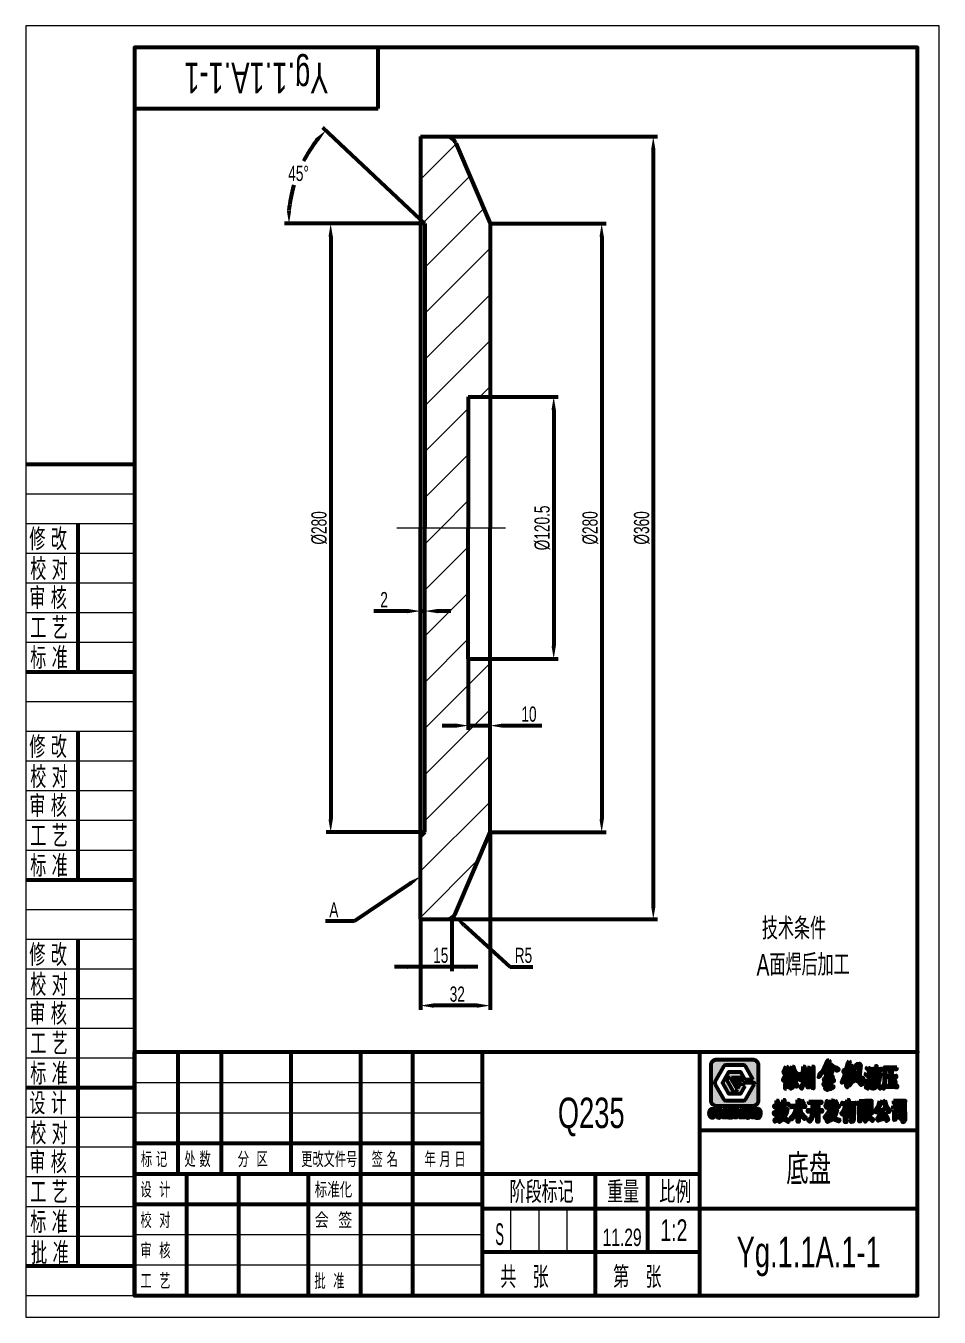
# Model space of a CAD drawing. Extents: x -50 to 160, y -10 to 287.
import ezdxf
from ezdxf.enums import TextEntityAlignment as Align

# ---------------------------------------------------------------- set-up
doc = ezdxf.new("R2010")
doc.units = 0
doc.header["$LTSCALE"] = 20
doc.header["$MEASUREMENT"] = 0
doc.linetypes.add('G', pattern=[2, 1.25, -0.25, 0.25, -0.25])
doc.layers.get('0').update_dxf_attribs({"linetype": 'CONTINUOUS', "lineweight": 53})
for name, color, linetype, lineweight in [('01', 7, 'CONTINUOUS', 53), ('02', 1, 'CONTINUOUS', 20), ('05', 4, 'G', 20), ('11', 3, 'CONTINUOUS', 20), ('13', 3, 'CONTINUOUS', 20), ('6', 6, 'CONTINUOUS', 20)]:
    doc.layers.add(name, color=color, linetype=linetype, lineweight=lineweight)
doc.styles.add('INTECAD', font='GBTXT', dxfattribs={"width": 0.67, "bigfont": 'INTECAD'})
doc.styles.get("Standard").update_dxf_attribs({"font": 'GBTXT', "width": 0.67, "bigfont": 'INTECAD'})

# ---------------------------------------------------------------- blocks, each defined once
blk = doc.blocks.new('D_H_D_H')
at = {"layer": '01'}
for p, q in [((56, -14), (56, 0)), ((0, -14), (56, -14))]:
    blk.add_line(p, q, dxfattribs=at)
blk = doc.blocks.new('*U1')
at = {"layer": '01'}
blk.add_lwpolyline([(0, 0), (180, 0), (180, 287), (0, 287)], close=True, dxfattribs=at)
at = {"layer": '02'}
blk.add_lwpolyline([(-25, -5), (185, -5), (185, 292), (-25, 292)], close=True, dxfattribs=at)
blk = doc.blocks.new('Z_Z_Z')
at = {"layer": '01'}
for p, q in [((-25, 191.22), (0, 191.22)), ((-13, 143.41), (-13, 177.56)), ((-25, 143.41), (0, 143.41)), ((-13, 95.61), (-13, 129.76)), ((-25, 95.61), (0, 95.61)), ((-13, 47.8), (-13, 81.95)), ((-25, 47.8), (0, 47.8)), ((-13, 6.83), (-13, 47.8)), ((-25, 6.83), (0, 6.83))]:
    blk.add_line(p, q, dxfattribs=at)
at = {"layer": '02'}
for p, q in [((-25, 184.39), (0, 184.39)), ((-25, 177.56), (0, 177.56)), ((-25, 170.73), (0, 170.73)), ((-25, 163.9), (0, 163.9)), ((-25, 157.07), (0, 157.07)), ((-25, 150.24), (0, 150.24)), ((-25, 136.59), (0, 136.59)), ((-25, 129.76), (0, 129.76)), ((-25, 122.93), (0, 122.93)), ((-25, 116.1), (0, 116.1)), ((-25, 109.27), (0, 109.27)), ((-25, 102.44), (0, 102.44)), ((-25, 88.78), (0, 88.78)), ((-25, 81.95), (0, 81.95)), ((-25, 75.12), (0, 75.12)), ((-25, 68.29), (0, 68.29)), ((-25, 61.46), (0, 61.46)), ((-25, 54.63), (0, 54.63)), ((-25, 40.98), (0, 40.98)), ((-25, 34.15), (0, 34.15)), ((-25, 27.32), (0, 27.32)), ((-25, 20.49), (0, 20.49)), ((-25, 13.66), (0, 13.66)), ((-25, 0), (0, 0))]:
    blk.add_line(p, q, dxfattribs=at)
at = {"layer": '11', "style": 'INTECAD', "width": 0.67}
for s, p in [('修 改', (-24.19, 171.4)), ('校 对', (-23.98, 164.52)), ('审 核', (-24.19, 157.84)), ('工 艺', (-23.98, 150.96)), ('标 准', (-23.98, 144.08)), ('修 改', (-24.19, 123.6)), ('校 对', (-23.98, 116.72)), ('审 核', (-24.19, 110.04)), ('工 艺', (-23.98, 103.16)), ('标 准', (-23.98, 96.27)), ('修 改', (-24.19, 75.79)), ('校 对', (-23.98, 68.91)), ('审 核', (-24.19, 62.23)), ('工 艺', (-23.98, 55.35)), ('标 准', (-23.98, 48.47)), ('设 计', (-24.19, 41.65)), ('校 对', (-23.98, 34.76)), ('审 核', (-24.19, 28.09)), ('工 艺', (-23.98, 21.21)), ('标 准', (-23.98, 14.32)), ('批 准', (-23.78, 7.23))]:
    blk.add_text(s, height=5, dxfattribs=at).set_placement(p)
blk = doc.blocks.new('bz')
h = blk.add_hatch(color=7)
h.paths.add_polyline_path([(13.38, 14.95, 0.414214), (12.03, 16.3), (3.93, 16.3, 0.414214), (2.58, 14.95), (2.58, 6.85, 0.414214), (3.93, 5.5), (12.03, 5.5, 0.414214), (13.38, 6.85)])
h.paths.add_polyline_path([(12.27, 11.57), (10.4, 11.57), (10.08, 12.11), (9.54, 11.17), (7.82, 11.17), (7.28, 12.11), (10.08, 12.11), (9.38, 13.33), (6.58, 13.33), (5.88, 12.11), (6.97, 12.11), (8.53, 9.41), (7.98, 8.47), (9.38, 8.47), (10.4, 10.22), (9.87, 10.22), (9.87, 10.9), (10.79, 10.9), (12.42, 10.9, -0.57735), (12.54, 10.7), (10.44, 7.05, -0.267949), (10.08, 6.85), (5.88, 6.85, -0.267949), (5.52, 7.05), (3.42, 10.7, -0.267949), (3.42, 11.1), (5.52, 14.75, -0.267949), (5.88, 14.95), (10.08, 14.95, -0.267949), (10.44, 14.75)], flags=16)
h.paths.add_polyline_path([(9.38, 10.9), (8.68, 9.68), (7.98, 10.9)], flags=16)
h.paths.add_polyline_path([(5.88, 12.11), (5.17, 10.9), (6.58, 8.47), (7.98, 8.47)], flags=0)
h.paths.add_polyline_path([(1.9, 1.85), (14.05, 1.85), (14.05, 5.9), (1.9, 5.9)], flags=9)
blk.add_hatch(color=256).paths.add_polyline_path([(40.86, 12.34), (40.58, 12.26), (40.63, 11.59), (40.92, 11.66)])
at = {"linetype": 'Continuous'}
h = blk.add_hatch(color=7, dxfattribs=at)
h.paths.add_polyline_path([(2.9, 3.3), (2.8, 3.32), (2.69, 3.4), (2.62, 3.49), (2.59, 3.69), (2.57, 3.93), (2.58, 4.13), (2.67, 4.4), (2.85, 4.49), (3.01, 4.43), (3.09, 4.24), (3.51, 4.36), (3.37, 4.72), (3.21, 4.86), (3.06, 4.92), (2.86, 4.93), (2.62, 4.89), (2.48, 4.83), (2.33, 4.64), (2.23, 4.44), (2.17, 4.2), (2.14, 3.9), (2.18, 3.53), (2.23, 3.33), (2.34, 3.13), (2.46, 2.98), (2.69, 2.88), (2.88, 2.86), (3.06, 2.88), (3.25, 2.97), (3.41, 3.09), (3.52, 3.19), (3.52, 4.05), (2.87, 4.05), (2.87, 3.62), (3.15, 3.62), (3.15, 3.43), (3.03, 3.35)])
h.paths.add_polyline_path([(3.88, 3.15), (3.99, 3.01), (4.15, 2.91), (4.36, 2.86), (4.5, 2.86), (4.62, 2.9), (4.79, 2.99), (4.94, 3.15), (5.04, 3.4), (5.09, 3.77), (5.09, 4.05), (5.06, 4.3), (4.98, 4.56), (4.92, 4.66), (4.82, 4.77), (4.75, 4.84), (4.62, 4.9), (4.47, 4.93), (4.39, 4.93), (4.24, 4.91), (4.07, 4.84), (3.92, 4.72), (3.83, 4.55), (3.74, 4.32), (3.71, 4.1), (3.71, 4), (3.71, 3.7), (3.75, 3.47), (3.79, 3.33)])
h.paths.add_polyline_path([(4.17, 3.53), (4.12, 3.78), (4.14, 4.09), (4.22, 4.36), (4.43, 4.47), (4.61, 4.33), (4.66, 4.12), (4.67, 3.79), (4.63, 3.51), (4.59, 3.4), (4.41, 3.32), (4.27, 3.4)], flags=16)
h.paths.add_polyline_path([(6.3, 2.9), (6.3, 3.39), (5.7, 3.39), (5.7, 4.89), (5.32, 4.89), (5.32, 2.9)])
h.paths.add_polyline_path([(7.2, 2.9), (7.41, 2.95), (7.57, 3.14), (7.66, 3.38), (7.71, 3.68), (7.72, 4), (7.71, 4.24), (7.61, 4.59), (7.47, 4.78), (7.35, 4.87), (7.16, 4.89), (6.57, 4.89), (6.57, 2.9)])
h.paths.add_polyline_path([(6.96, 3.36), (6.96, 4.44), (7.09, 4.44), (7.27, 4.32), (7.31, 4.05), (7.32, 3.81), (7.3, 3.56), (7.21, 3.4), (7.06, 3.36)], flags=16)
h.paths.add_polyline_path([(8.38, 3.72), (8.88, 3.72), (8.88, 4.12), (8.38, 4.12), (8.38, 4.47), (8.96, 4.47), (8.96, 4.9), (7.96, 4.89), (7.96, 2.91), (8.38, 2.91)])
h.paths.add_polyline_path([(10.26, 2.9), (10.26, 3.4), (9.59, 3.4), (9.59, 4.9), (9.17, 4.9), (9.18, 2.9)])
h.paths.add_polyline_path([(11.54, 3.14), (11.66, 3.42), (11.66, 3.7), (11.66, 4.89), (11.24, 4.89), (11.24, 3.66), (11.19, 3.42), (11.05, 3.34), (10.87, 3.44), (10.82, 3.67), (10.82, 4.9), (10.42, 4.9), (10.42, 3.7), (10.47, 3.37), (10.52, 3.19), (10.66, 2.98), (10.87, 2.87), (11.03, 2.86), (11.35, 2.92)])
h.paths.add_polyline_path([(12.45, 4.9), (12.04, 4.9), (12.04, 2.9), (12.45, 2.9)])
h.paths.add_polyline_path([(13.46, 2.88), (13.67, 2.93), (13.83, 3.12), (13.92, 3.36), (13.97, 3.66), (13.99, 3.98), (13.97, 4.22), (13.87, 4.58), (13.73, 4.76), (13.61, 4.85), (13.43, 4.88), (12.83, 4.88), (12.83, 2.88)])
h.paths.add_polyline_path([(13.22, 3.35), (13.22, 4.43), (13.36, 4.43), (13.53, 4.31), (13.57, 4.04), (13.58, 3.79), (13.56, 3.54), (13.48, 3.38), (13.32, 3.35)], flags=16)
at = {"layer": '6', "linetype": 'Continuous'}
h = blk.add_hatch(color=7, dxfattribs=at)
h.paths.add_polyline_path([(29.23, 15.98), (28.94, 15.26), (28.59, 14.45), (28.15, 13.56), (27.75, 13.03), (27.71, 13.17), (27.4, 12.84), (27.24, 12.21), (27.68, 12.53), (27.85, 12.84), (28.27, 13.35), (28.51, 13.7), (28.89, 14.45), (29.21, 15.09), (29.34, 15.39), (29.49, 15.52), (29.53, 15.45), (29.84, 15.9), (29.69, 16.09)])
h.paths.add_polyline_path([(30.52, 14.18), (30.75, 14.04), (31.46, 13.67), (31.75, 13.78), (31.84, 13.79), (31.95, 13.94), (31.93, 14.03), (31.32, 14.42), (30.63, 14.75), (29.89, 15.37), (29.54, 14.9), (29.64, 14.78), (29.77, 14.78)])
h.paths.add_polyline_path([(29.3, 13.4), (29.14, 13.24), (28.91, 12.96), (28.94, 12.77), (29.5, 12.77), (28.73, 12.01), (28.5, 11.54), (28.64, 11.25), (29.14, 11.36), (29.52, 11.52), (29.52, 10.98), (29.39, 10.85), (29.06, 10.79), (28.66, 10.87), (28.35, 10.57), (28.48, 10.28), (28.85, 10.3), (29.06, 10.65), (29.43, 10.31), (29.18, 10.14), (28.97, 10.1), (28.89, 9.99), (28.81, 9.47), (29.22, 9.24), (29.66, 9.35), (30.09, 9.44), (30.52, 9.66), (30.67, 10.1), (30.33, 10.24), (29.76, 10.15), (29.76, 10.22), (30.13, 10.81), (30.72, 11.23), (30.83, 11.42), (30.89, 11.42), (30.6, 11.76), (30.25, 11.31), (29.97, 10.93), (29.96, 11.34), (30, 11.65), (30.52, 12.09), (30.52, 12.3), (30.4, 12.48), (30.22, 12.49), (29.96, 12.43), (30.04, 12.88), (30.13, 12.88), (30.4, 13.48), (30.35, 13.51), (30.05, 13.58), (29.92, 13.62), (29.9, 14.07), (29.69, 14.41), (29.57, 14.32), (29.56, 13.54)])
h.paths.add_polyline_path([(29.52, 12.29), (29.52, 12.22), (29.39, 12.17)], flags=16)
h = blk.add_hatch(color=7, dxfattribs=at)
h.paths.add_polyline_path([(34.23, 13.79), (34.47, 13.99), (34.55, 14.39), (34.11, 14.53), (34.13, 14.93), (34.46, 15.72), (34.31, 15.98), (34.05, 15.66), (34, 15.53), (33.68, 14.27), (33.25, 13.96), (32.92, 13.47), (32.97, 13.35), (33.1, 13.27), (33.32, 13.32), (33.48, 13.33), (33.05, 12.16), (32.61, 10.95), (32.62, 10.87), (33.39, 11.96), (33.45, 11.96), (33.45, 11.49), (33.51, 10.97), (33.55, 10.51), (33.59, 10.34), (33.6, 10.11), (33.85, 9.84), (33.89, 10.12), (33.77, 10.58), (33.76, 10.73), (33.72, 11.13), (33.71, 11.54), (33.71, 11.94), (34.23, 12.29), (34.2, 12.52), (34.05, 12.8), (33.84, 12.83)])
h.paths.add_polyline_path([(35.65, 14.73), (35.13, 13.21), (34.99, 12.87), (35.02, 13.19), (35.02, 13.54), (35.19, 14.24), (35.3, 14.34), (35.38, 14.73), (35.14, 14.91), (35.07, 14.87), (34.82, 14.12), (34.83, 13.67), (34.79, 13.08), (34.76, 12.57), (34.71, 12.1), (34.34, 10.67), (34.44, 10.31), (34.6, 10.65), (34.78, 11.44), (34.95, 12.61), (35.21, 13.32), (35.43, 13.8), (35.66, 14.11), (35.92, 14.41), (36.16, 14.63), (36.5, 14.83), (36.57, 14.77), (36.61, 14.15), (36.56, 13.17), (36.5, 12.24), (36.54, 11.72), (36.68, 10.81), (37.05, 10.38), (37.08, 10.39), (37.36, 10.54), (37.67, 11.21), (37.72, 11.58), (37.48, 12.1), (36.97, 11.84), (37.44, 11.58), (37.4, 11.3), (36.99, 10.86), (36.79, 11.54), (36.77, 11.74), (36.75, 12.63), (36.83, 13.74), (37, 14.93), (36.68, 15.34), (36.18, 15.29)])
h.paths.add_polyline_path([(35.54, 11.82), (35.35, 11.44), (34.97, 11.05), (34.9, 10.95), (35.03, 10.95), (35.26, 11.13), (35.57, 11.34), (35.78, 11.62), (35.96, 11.46), (36.22, 11.17), (36.46, 11.25), (36.37, 11.37), (36.26, 11.72), (36.14, 11.96), (36.05, 12.2), (36.08, 12.4), (36.17, 12.6), (36.32, 13.16), (36.12, 13.63), (35.96, 13.08), (35.8, 12.39), (35.53, 12.57), (35.13, 12.37), (35.05, 12.24)], flags=17)
h = blk.add_hatch(color=7, dxfattribs=at)
h.paths.add_polyline_path([(19.22, 13.26), (19.44, 12.97), (20.13, 14.51), (19.81, 14.72)])
h.paths.add_polyline_path([(19.07, 11.62), (19.31, 11.25), (19.64, 11.96), (19.62, 9.55), (19.93, 9.55), (19.93, 12.55), (20.23, 13.19), (19.9, 13.37)])
h.paths.add_polyline_path([(20.74, 12.85), (20.73, 12.64), (21.2, 12.64), (21.17, 11.98), (20.27, 11.98), (20.26, 11.57), (21.17, 11.62), (21.18, 10.29), (21.11, 10.06), (20.79, 9.99), (20.91, 9.52), (21.38, 9.71), (21.47, 10.06), (21.46, 11.6), (22.42, 11.56), (22.45, 11.98), (21.46, 11.98), (21.47, 12.64), (21.9, 12.64), (21.93, 12.94), (21.93, 12.93), (22.35, 12.48), (22.54, 12.96), (22.25, 13.14), (21.96, 13.45), (21.75, 13.81), (21.53, 14.41), (21.59, 14.57), (21.17, 14.73), (20.97, 14.04), (20.73, 13.5), (20.46, 13.06), (20.19, 12.74), (20.46, 12.42)])
h.paths.add_polyline_path([(20.83, 13), (21.08, 13.49), (21.31, 14.11), (21.47, 13.75), (21.64, 13.35), (21.88, 13)], flags=16)
h.paths.add_polyline_path([(20.14, 10.14), (20.43, 9.86), (20.95, 11.01), (20.65, 11.24)])
h.paths.add_polyline_path([(22.18, 9.94), (22.48, 10.25), (21.98, 11.27), (21.75, 11.01)], flags=17)
h = blk.add_hatch(color=7, dxfattribs=at)
h.paths.add_polyline_path([(23.02, 11.5), (23.35, 11.43), (23.57, 13.33), (23.22, 13.36)])
h.paths.add_polyline_path([(23.73, 12.19), (23.71, 11.61), (23.62, 10.89), (23.44, 10.41), (23.13, 9.83), (23.45, 9.55), (23.72, 10.14), (23.89, 10.77), (23.98, 11.29), (24.03, 11.89), (24.04, 14.66), (23.71, 14.66)])
h.paths.add_polyline_path([(24.25, 12.44), (24.32, 11.65), (24.62, 11.75), (24.55, 12.36), (24.41, 13.31), (24.12, 13.2)])
h.paths.add_polyline_path([(25.05, 14.39), (24.7, 14.4), (24.72, 9.82), (25.03, 9.82)])
h.paths.add_polyline_path([(25.36, 11.59), (25.68, 11.7), (25.56, 12.47), (25.37, 13.31), (25.12, 13.2), (25.23, 12.48)])
h.paths.add_polyline_path([(26.11, 14.67), (25.76, 14.67), (25.78, 9.64), (26.09, 9.63)])
h = blk.add_hatch(color=7, dxfattribs=at)
h.paths.add_polyline_path([(38.57, 14.57), (38.32, 14.19), (38.93, 13.49), (39.15, 13.91)])
h.paths.add_polyline_path([(38.28, 13.2), (38.1, 12.83), (38.77, 12.27), (38.97, 12.67)])
h.paths.add_polyline_path([(38.42, 10.59), (38.16, 9.76), (38.59, 9.53), (38.7, 10.48), (38.92, 11.49), (38.64, 11.81)])
h.paths.add_polyline_path([(40.14, 13.4), (39.74, 13.58), (39.6, 13.01), (39.42, 12.55), (39.21, 12.15), (38.91, 11.76), (39.17, 11.39), (39.47, 11.93), (39.5, 10.3), (39.45, 9.57), (39.78, 9.55), (39.77, 10.07), (39.75, 12.47)])
h.paths.add_polyline_path([(40.33, 14.15), (39.66, 14.14), (39.28, 14.18), (39.28, 13.72), (39.73, 13.76), (41.22, 13.77), (41.6, 13.73), (41.62, 14.16), (41.25, 14.14), (40.68, 14.14), (40.58, 14.79), (40.23, 14.67)])
h.paths.add_polyline_path([(40.63, 11.59), (40.92, 11.66), (40.86, 12.34), (40.58, 12.26)], flags=0)
h.paths.add_polyline_path([(40.63, 12.96), (40.82, 13.46), (40.44, 13.59), (40.34, 13.11), (40.18, 12.48), (39.99, 11.96), (39.81, 11.61), (40.05, 11.28), (40.22, 11.65), (40.37, 11.08), (40.58, 10.57), (40.3, 10.22), (39.84, 9.95), (40.16, 9.57), (40.44, 9.86), (40.8, 10.25), (41.02, 9.94), (41.4, 9.55), (41.67, 9.96), (41.37, 10.13), (40.96, 10.54), (41.1, 10.95), (41.3, 11.64), (41.38, 12.25), (41.51, 12.97)])
h.paths.add_polyline_path([(41.15, 12.61), (41.07, 11.99), (40.92, 11.33), (40.77, 10.86), (40.35, 12.06), (40.53, 12.61)], flags=16)
h.paths.add_polyline_path([(40.86, 12.34), (40.92, 11.66), (40.63, 11.59), (40.58, 12.26)], flags=0)
h = blk.add_hatch(color=7, dxfattribs=at)
h.paths.add_polyline_path([(42.34, 14.42), (42.39, 13.24), (42.39, 11.72), (42.33, 11.12), (42.21, 10.54), (41.94, 9.85), (42.27, 9.55), (42.59, 10.63), (42.66, 11.38), (42.71, 12.13), (42.71, 14.06), (44.86, 14.05), (45.3, 14.03), (45.28, 14.45), (44.98, 14.43)])
h.paths.add_polyline_path([(44.1, 12.55), (44.11, 13.23), (44.14, 13.65), (43.76, 13.65), (43.78, 12.54), (43.35, 12.53), (43, 12.55), (42.99, 12.15), (43.77, 12.17), (43.77, 10.25), (43.07, 10.26), (42.71, 10.31), (42.68, 9.87), (42.98, 9.89), (44.96, 9.86), (45.33, 9.86), (45.32, 10.28), (45.04, 10.26), (44.1, 10.28), (44.1, 12.17), (44.8, 12.16), (45.12, 12.14), (45.12, 12.56), (44.83, 12.53)])
h.paths.add_polyline_path([(44.79, 10.69), (45.03, 10.96), (44.85, 11.45), (44.67, 11.8), (44.41, 11.52)], flags=17)
h = blk.add_hatch(color=7, dxfattribs=at)
h.paths.add_polyline_path([(17.58, 5.71), (17.08, 5.7), (17.06, 5.32), (17.59, 5.35), (17.59, 4.3), (16.99, 4.15), (17.05, 3.63), (17.57, 3.88), (17.58, 2.71), (17.51, 2.51), (17.17, 2.47), (17.24, 1.96), (17.75, 2.16), (17.87, 2.56), (17.87, 4.01), (18.27, 4.17), (18.26, 4.58), (17.87, 4.44), (17.86, 5.31), (18.21, 5.3), (18.21, 5.71), (17.87, 5.71), (17.85, 6.55), (17.9, 6.86), (17.59, 6.86)])
h.paths.add_polyline_path([(19.41, 4.91), (19.38, 5.8), (20.36, 5.74), (20.36, 6.18), (19.39, 6.17), (19.4, 6.97), (19.11, 6.98), (19.11, 6.16), (18.32, 6.19), (18.36, 5.77), (19.11, 5.8), (19.12, 4.96), (18.42, 5), (18.38, 4.55), (18.6, 4.57), (18.75, 3.73), (19.04, 2.97), (18.66, 2.61), (18.04, 2.31), (18.29, 1.88), (18.55, 2.03), (18.96, 2.32), (19.24, 2.65), (19.62, 2.27), (20.31, 1.85), (20.46, 2.39), (19.92, 2.58), (19.57, 2.77), (19.49, 2.93), (19.62, 3.14), (19.88, 3.78), (20.15, 4.94)])
h.paths.add_polyline_path([(19.75, 4.56), (19.61, 3.98), (19.46, 3.58), (19.27, 3.24), (19.07, 3.66), (18.96, 4.14), (18.91, 4.56)], flags=16)
h.paths.add_polyline_path([(22.75, 5.71), (22.74, 7.01), (22.42, 7.01), (22.42, 5.71), (21.35, 5.68), (21.01, 5.69), (20.99, 5.26), (21.15, 5.28), (22.16, 5.32), (21.92, 4.45), (21.44, 3.44), (20.85, 2.83), (21.16, 2.48), (21.87, 3.49), (22.22, 4.39), (22.42, 5.17), (22.41, 1.91), (22.76, 1.92), (22.75, 5.18), (23.07, 3.93), (23.31, 3.45), (23.58, 2.97), (24.06, 2.52), (24.31, 3.02), (23.96, 3.23), (23.5, 3.79), (23.21, 4.39), (22.98, 5.28), (23.82, 5.3), (24.2, 5.27), (24.21, 5.72), (23.94, 5.71)])
h.paths.add_polyline_path([(23.47, 6.97), (23.2, 6.69), (23.44, 6.26), (23.58, 5.95), (23.86, 6.28)], flags=17)
h.paths.add_polyline_path([(25.55, 6.61), (25.05, 6.64), (25.06, 6.2), (25.35, 6.21), (25.89, 6.23), (25.88, 4.67), (25.09, 4.65), (24.8, 4.69), (24.8, 4.23), (25.09, 4.26), (25.86, 4.27), (25.76, 3.54), (25.61, 3.11), (25.39, 2.79), (25.13, 2.47), (24.89, 2.27), (25.26, 1.91), (25.83, 2.72), (25.94, 3.01), (26.12, 3.74), (26.2, 4.25), (26.93, 4.26), (26.93, 1.93), (27.27, 1.92), (27.23, 4.26), (27.76, 4.26), (28.13, 4.22), (28.13, 4.68), (27.83, 4.65), (27.23, 4.64), (27.24, 6.23), (27.94, 6.2), (27.95, 6.63), (27.38, 6.6)])
h.paths.add_polyline_path([(26.2, 6.21), (26.92, 6.21), (26.92, 4.67), (26.21, 4.65)], flags=16)
h.paths.add_polyline_path([(29.25, 5.69), (29.43, 6.21), (29.59, 6.55), (29.21, 6.79), (29.09, 6.13), (28.82, 5.61), (29, 5.14), (29.33, 5.32), (29.91, 5.34), (29.66, 4.48), (29.43, 4), (29.11, 3.52), (28.67, 3.01), (28.96, 2.65), (29.36, 3.18), (29.65, 3.77), (29.95, 4.31), (30.08, 3.82), (30.26, 3.26), (30.39, 2.96), (30.2, 2.81), (29.77, 2.56), (29.13, 2.38), (29.34, 1.88), (29.74, 2.07), (30.28, 2.34), (30.65, 2.65), (30.97, 2.39), (31.44, 2.13), (31.92, 1.98), (32.07, 2.49), (31.5, 2.59), (31.23, 2.71), (30.89, 2.93), (31.13, 3.39), (31.33, 3.92), (31.51, 4.66), (30.07, 4.68), (30.26, 5.33), (31.61, 5.33), (31.9, 5.3), (31.94, 5.7), (31.56, 5.68), (30.31, 5.69), (30.43, 6.43), (30.54, 6.87), (30.15, 7), (30.1, 6.33), (30.01, 5.7)])
h.paths.add_polyline_path([(30.27, 4.32), (31.11, 4.32), (30.92, 3.69), (30.67, 3.22), (30.44, 3.67)], flags=16)
h.paths.add_polyline_path([(31.29, 5.92), (31.58, 6.22), (31.17, 6.89), (30.9, 6.59)], flags=17)
h.paths.add_polyline_path([(33.42, 5.34), (33.06, 4.61), (32.47, 3.91), (32.78, 3.51), (33.08, 3.93), (33.37, 4.39), (33.33, 1.86), (33.66, 1.87), (33.66, 3.06), (35.12, 3.06), (35.12, 2.58), (34.98, 2.38), (34.69, 2.39), (34.8, 1.84), (35.15, 1.94), (35.29, 2.05), (35.41, 2.54), (35.42, 4.58), (35.44, 5.34), (33.82, 5.35), (34.03, 5.94), (35.06, 5.94), (35.74, 5.9), (35.74, 6.35), (35.32, 6.32), (34.07, 6.31), (34.25, 6.99), (33.84, 7.08), (33.77, 6.33), (33.06, 6.32), (32.71, 6.37), (32.71, 5.92), (33.05, 5.94), (33.69, 5.94)])
h.paths.add_polyline_path([(33.66, 4.99), (35.12, 4.98), (35.09, 4.38), (33.65, 4.38)], flags=16)
h.paths.add_polyline_path([(33.66, 4), (35.09, 3.98), (35.11, 3.45), (33.65, 3.42)], flags=16)
h.paths.add_polyline_path([(37.32, 6.44), (37.02, 5.03), (37.28, 4.55), (37.38, 4.14), (37.32, 3.63), (36.98, 3.49), (37.13, 2.99), (37.43, 3.2), (37.54, 3.34), (37.68, 3.85), (37.68, 4.09), (37.54, 4.6), (37.31, 5.04), (37.7, 6.76), (36.6, 6.76), (36.58, 2.03), (36.89, 2.02), (36.89, 6.43)])
h.paths.add_polyline_path([(37.94, 6.77), (37.95, 2.74), (37.84, 2.37), (38.02, 1.92), (38.36, 2.35), (38.72, 2.61), (38.66, 3.07), (38.22, 2.65), (38.23, 4.63), (38.57, 4.63), (38.6, 4.23), (38.68, 3.69), (38.87, 3.16), (39.18, 2.53), (39.64, 2.06), (39.87, 2.49), (39.47, 2.79), (39.14, 3.25), (39.04, 3.48), (39.38, 3.79), (39.67, 4.02), (39.46, 4.43), (38.98, 3.78), (38.83, 4.32), (38.82, 4.61), (39.5, 4.61), (39.49, 6.76)])
h.paths.add_polyline_path([(39.19, 6.41), (39.2, 5.9), (38.22, 5.9), (38.24, 6.43)], flags=16)
h.paths.add_polyline_path([(39.2, 5.54), (39.21, 4.97), (38.24, 4.97), (38.24, 5.54)], flags=16)
h.paths.add_polyline_path([(40.23, 4.39), (40.55, 4.06), (40.85, 4.57), (41.28, 5.49), (41.73, 6.55), (41.35, 6.79), (41.02, 5.72), (40.7, 5.06)])
h.paths.add_polyline_path([(42.9, 5.75), (42.57, 6.85), (42.25, 6.68), (42.49, 5.71), (42.86, 4.84), (43.4, 4.16), (43.76, 4.57), (43.31, 5.04)])
h.paths.add_polyline_path([(41.05, 2.99), (40.73, 2.7), (40.94, 2.14), (41.34, 2.33), (42.75, 2.59), (42.92, 2.05), (43.25, 2.29), (42.93, 3.14), (42.64, 3.84), (42.36, 3.62), (42.65, 2.94), (41.28, 2.69), (42.16, 4.75), (41.78, 5.08), (41.53, 4.12)])
h.paths.add_polyline_path([(44.86, 6.73), (44.5, 6.75), (44.51, 6.31), (44.83, 6.33), (46.94, 6.33), (46.93, 2.74), (46.85, 2.42), (46.39, 2.37), (46.56, 1.83), (47.04, 2), (47.23, 2.39), (47.22, 6.14), (47.24, 6.72)])
h.paths.add_polyline_path([(46.25, 5.18), (46.59, 5.14), (46.58, 5.6), (46.21, 5.57), (44.67, 5.57), (44.33, 5.59), (44.34, 5.16), (44.66, 5.19)])
h.paths.add_polyline_path([(44.64, 2.34), (44.95, 2.35), (44.94, 2.94), (46.07, 2.95), (46.06, 2.65), (46.37, 2.65), (46.37, 4.58), (44.64, 4.58)], flags=17)
h.paths.add_polyline_path([(44.95, 4.18), (46.05, 4.19), (46.06, 3.34), (44.95, 3.34)], flags=16)
at = {"color": 7}
for p, q in [((10.08, 14.95), (5.88, 14.95)), ((5.52, 14.75), (3.42, 11.1)), ((7.98, 8.47), (5.88, 12.11)), ((5.88, 12.11), (6.97, 12.11)), ((6.97, 12.11), (8.53, 9.41)), ((7.28, 12.11), (10.08, 12.11)), ((7.82, 11.17), (7.28, 12.11)), ((10.08, 12.11), (9.54, 11.17)), ((12.27, 11.57), (10.44, 14.75)), ((3.42, 10.7), (5.52, 7.05)), ((9.54, 11.17), (7.82, 11.17)), ((7.98, 10.9), (8.68, 9.68)), ((9.38, 10.9), (7.98, 10.9)), ((8.53, 9.41), (7.98, 8.47)), ((8.68, 9.68), (9.38, 10.9)), ((10.79, 10.9), (9.87, 10.9)), ((9.87, 10.9), (9.87, 10.22)), ((10.4, 10.22), (9.87, 10.22)), ((12.27, 11.57), (10.4, 11.57)), ((10.44, 7.05), (12.54, 10.7)), ((12.42, 10.9), (10.79, 10.9)), ((5.88, 6.85), (10.08, 6.85))]:
    blk.add_line(p, q, dxfattribs=at)
blk.add_lwpolyline([(3.93, 16.3), (12.03, 16.3, -0.414214), (13.38, 14.95), (13.38, 6.85, -0.414214), (12.03, 5.5), (3.93, 5.5, -0.414214), (2.58, 6.85), (2.58, 14.95, -0.414214)], format="xyb", close=True, dxfattribs=at)
at = {"color": 7, "linetype": 'Continuous'}
for points in [[(29.69, 16.09), (29.23, 15.98), (28.94, 15.26), (28.59, 14.45), (28.15, 13.56), (27.75, 13.03), (27.75, 13.03), (27.71, 13.17), (27.4, 12.84), (27.24, 12.21), (27.68, 12.53), (27.85, 12.84), (28.27, 13.35), (28.51, 13.7), (28.89, 14.45), (29.21, 15.09), (29.34, 15.39), (29.49, 15.52), (29.53, 15.45), (29.84, 15.9), (29.69, 16.09)], [(29.89, 15.37), (29.54, 14.9), (29.64, 14.78), (29.77, 14.78), (30.52, 14.18), (30.75, 14.04), (31.46, 13.67), (31.75, 13.78), (31.84, 13.79), (31.95, 13.94), (31.93, 14.03), (31.32, 14.42), (30.63, 14.75), (29.89, 15.37)], [(34.31, 15.98), (34.46, 15.72), (34.13, 14.93), (34.11, 14.53), (34.55, 14.39), (34.47, 13.99), (34.23, 13.79), (33.84, 12.83), (34.05, 12.8), (34.2, 12.52), (34.23, 12.29), (33.71, 11.94), (33.71, 11.54), (33.72, 11.13), (33.76, 10.73), (33.77, 10.58), (33.89, 10.12), (33.85, 9.84), (33.6, 10.11), (33.59, 10.34), (33.55, 10.51), (33.51, 10.97), (33.45, 11.49), (33.45, 11.96), (33.39, 11.96), (32.62, 10.87), (32.61, 10.95), (33.05, 12.16), (33.48, 13.33), (33.32, 13.32), (33.1, 13.27), (32.97, 13.35), (32.92, 13.47), (33.25, 13.96), (33.68, 14.27), (34, 15.53), (34.05, 15.66), (34.31, 15.98)], [(35.14, 14.91), (35.38, 14.73), (35.3, 14.34), (35.19, 14.24), (35.02, 13.54), (35.02, 13.19), (34.99, 12.87), (35.13, 13.21), (35.65, 14.73), (36.18, 15.29), (36.68, 15.34), (37, 14.93), (36.83, 13.74), (36.75, 12.63), (36.77, 11.74), (36.79, 11.54), (36.99, 10.86), (37.4, 11.3), (37.44, 11.58), (36.97, 11.84), (37.48, 12.1), (37.72, 11.58), (37.67, 11.21), (37.36, 10.54), (37.08, 10.39), (37.05, 10.38), (36.68, 10.81), (36.54, 11.72), (36.5, 12.24), (36.56, 13.17), (36.61, 14.15), (36.57, 14.77), (36.5, 14.83), (36.16, 14.63), (35.92, 14.41), (35.66, 14.11), (35.43, 13.8), (35.21, 13.32), (34.95, 12.61), (34.78, 11.44), (34.6, 10.65), (34.44, 10.31), (34.34, 10.67), (34.71, 12.1), (34.76, 12.57), (34.79, 13.08), (34.83, 13.67), (34.82, 14.12), (35.07, 14.87), (35.14, 14.91)], [(19.64, 11.96), (19.31, 11.25), (19.07, 11.62), (19.9, 13.37)], [(19.81, 14.72), (20.13, 14.51), (19.44, 12.97), (19.22, 13.26), (19.81, 14.72)], [(19.93, 9.55), (19.62, 9.55), (19.64, 11.96)], [(19.9, 13.37), (20.23, 13.19), (19.93, 12.55)], [(19.93, 9.55), (19.93, 12.55)], [(20.78, 12.9), (20.46, 12.42), (20.19, 12.74), (20.46, 13.06), (20.73, 13.5), (20.97, 14.04), (21.17, 14.73)], [(21.93, 12.94), (21.9, 12.64), (21.47, 12.64), (21.46, 11.98), (22.45, 11.98), (22.42, 11.56), (21.46, 11.6), (21.47, 10.06), (21.38, 9.71), (20.91, 9.52), (20.79, 9.99), (21.11, 10.06), (21.18, 10.29), (21.17, 11.62), (20.26, 11.57), (20.27, 11.98), (21.17, 11.98), (21.2, 12.64), (20.73, 12.64), (20.74, 12.85)], [(21.88, 13), (21.64, 13.35), (21.47, 13.75), (21.31, 14.11), (21.08, 13.49), (20.83, 13)], [(20.83, 13), (21.88, 13)], [(21.17, 14.73), (21.59, 14.57), (21.53, 14.41), (21.75, 13.81), (21.96, 13.45), (22.25, 13.14), (22.54, 12.96), (22.35, 12.48), (21.93, 12.93), (21.93, 12.94)], [(23.22, 13.36), (23.57, 13.33), (23.35, 11.43), (23.02, 11.5), (23.22, 13.36)], [(23.71, 14.66), (24.04, 14.66), (24.03, 11.89), (23.98, 11.29), (23.89, 10.77), (23.72, 10.14), (23.45, 9.55), (23.13, 9.83), (23.44, 10.41), (23.62, 10.89), (23.71, 11.61), (23.73, 12.19), (23.71, 14.66)], [(24.12, 13.2), (24.41, 13.31), (24.55, 12.36), (24.62, 11.75), (24.32, 11.65), (24.25, 12.44), (24.12, 13.2)], [(24.7, 14.4), (25.05, 14.39), (25.03, 9.82), (24.72, 9.82), (24.7, 14.4)], [(25.12, 13.2), (25.37, 13.31), (25.56, 12.47), (25.68, 11.7), (25.36, 11.59), (25.23, 12.48), (25.12, 13.2)], [(25.76, 14.67), (26.11, 14.67), (26.09, 9.63), (25.78, 9.64), (25.76, 14.67)], [(29.69, 14.41), (29.9, 14.07), (29.92, 13.62), (30.05, 13.58), (30.35, 13.51), (30.4, 13.48), (30.13, 12.88), (30.04, 12.88), (29.96, 12.43), (30.22, 12.49), (30.4, 12.48), (30.52, 12.3), (30.52, 12.09), (30, 11.65), (29.96, 11.34), (29.97, 10.93), (30.25, 11.31), (30.6, 11.76), (30.89, 11.42), (30.83, 11.42), (30.72, 11.23), (30.13, 10.81), (29.76, 10.22), (29.76, 10.15), (30.33, 10.24), (30.67, 10.1), (30.52, 9.66), (30.09, 9.44), (29.66, 9.35), (29.22, 9.24), (28.81, 9.47), (28.89, 9.99), (28.97, 10.1), (29.18, 10.14), (29.43, 10.31), (29.06, 10.65), (28.85, 10.3), (28.48, 10.28), (28.35, 10.57), (28.66, 10.87), (29.06, 10.79), (29.39, 10.85), (29.52, 10.98), (29.52, 11.52), (29.14, 11.36), (28.64, 11.25), (28.5, 11.54), (28.73, 12.01), (29.5, 12.77), (28.94, 12.77), (28.91, 12.96), (29.14, 13.24), (29.3, 13.4), (29.56, 13.54), (29.57, 14.32), (29.69, 14.41)], [(29.52, 12.29), (29.52, 12.22), (29.39, 12.17), (29.52, 12.29)], [(36.12, 13.63), (36.32, 13.16), (36.17, 12.6), (36.08, 12.4), (36.05, 12.2), (36.14, 11.96), (36.26, 11.72), (36.37, 11.37), (36.46, 11.25), (36.22, 11.17), (35.96, 11.46), (35.78, 11.62), (35.57, 11.34), (35.26, 11.13), (35.03, 10.95), (34.9, 10.95), (34.97, 11.05), (35.35, 11.44), (35.54, 11.82), (35.05, 12.24), (35.13, 12.37), (35.53, 12.57), (35.8, 12.39), (35.96, 13.08), (36.12, 13.63)], [(38.28, 13.2), (38.97, 12.67), (38.77, 12.27), (38.1, 12.83), (38.28, 13.2)], [(38.57, 14.57), (39.15, 13.91), (38.93, 13.49), (38.32, 14.19), (38.57, 14.57)], [(39.74, 13.58), (40.14, 13.4), (39.75, 12.47), (39.77, 10.07), (39.78, 9.55), (39.45, 9.57), (39.5, 10.3), (39.47, 11.93), (39.17, 11.39), (38.91, 11.76), (39.21, 12.15), (39.42, 12.55), (39.6, 13.01), (39.74, 13.58)], [(40.23, 14.67), (40.58, 14.79), (40.68, 14.14), (41.25, 14.14), (41.62, 14.16), (41.6, 13.73), (41.22, 13.77), (39.73, 13.76), (39.28, 13.72), (39.28, 14.18), (39.66, 14.14), (40.33, 14.15), (40.23, 14.67)], [(40.44, 13.59), (40.82, 13.46), (40.63, 12.96), (41.51, 12.97), (41.38, 12.25), (41.3, 11.64), (41.1, 10.95), (40.96, 10.54), (41.37, 10.13), (41.67, 9.96), (41.4, 9.55), (41.02, 9.94), (40.8, 10.25), (40.44, 9.86), (40.16, 9.57), (39.84, 9.95), (40.3, 10.22), (40.58, 10.57), (40.37, 11.08), (40.22, 11.65), (40.05, 11.28), (39.81, 11.61), (39.99, 11.96), (40.18, 12.48), (40.34, 13.11), (40.44, 13.59)], [(40.53, 12.61), (41.15, 12.61), (41.07, 11.99), (40.92, 11.33), (40.77, 10.86), (40.35, 12.06), (40.53, 12.61)], [(40.58, 12.26), (40.86, 12.34), (40.92, 11.66), (40.63, 11.59), (40.58, 12.26)], [(45.28, 14.45), (44.98, 14.43), (42.34, 14.42), (42.39, 13.24), (42.39, 11.72), (42.33, 11.12), (42.21, 10.54), (41.94, 9.85), (42.27, 9.55), (42.59, 10.63), (42.66, 11.38), (42.71, 12.13), (42.71, 14.06), (44.86, 14.05), (45.3, 14.03), (45.28, 14.45)], [(43.76, 13.65), (44.14, 13.65), (44.11, 13.23), (44.1, 12.55), (44.83, 12.53), (45.12, 12.56), (45.12, 12.14), (44.8, 12.16), (44.1, 12.17), (44.1, 10.28), (45.04, 10.26), (45.32, 10.28), (45.33, 9.86), (44.96, 9.86), (42.98, 9.89), (42.68, 9.87), (42.71, 10.31), (43.07, 10.26), (43.77, 10.25), (43.77, 12.17), (42.99, 12.15), (43, 12.55), (43.35, 12.53), (43.78, 12.54), (43.76, 13.65)], [(20.65, 11.24), (20.95, 11.01), (20.43, 9.86), (20.14, 10.14), (20.65, 11.24)], [(21.98, 11.27), (21.75, 11.01), (22.18, 9.94), (22.48, 10.25), (21.98, 11.27)], [(38.64, 11.81), (38.92, 11.49), (38.7, 10.48), (38.59, 9.53), (38.16, 9.76), (38.42, 10.59), (38.64, 11.81)], [(44.67, 11.8), (44.41, 11.52), (44.79, 10.69), (45.03, 10.96), (44.85, 11.45), (44.67, 11.8)], [(17.59, 6.86), (17.9, 6.86), (17.85, 6.55), (17.87, 5.71), (18.21, 5.71), (18.21, 5.3), (17.86, 5.31), (17.87, 4.44), (18.26, 4.58), (18.27, 4.17), (17.87, 4.01), (17.87, 2.56), (17.75, 2.16), (17.24, 1.96), (17.17, 2.47), (17.51, 2.51), (17.58, 2.71), (17.57, 3.88), (17.05, 3.63), (16.99, 4.15), (17.59, 4.3), (17.59, 5.35), (17.06, 5.32), (17.08, 5.7), (17.58, 5.71), (17.59, 6.86)], [(19.11, 6.98), (19.4, 6.97), (19.39, 6.17), (20.36, 6.18), (20.36, 5.74), (19.38, 5.8), (19.41, 4.91), (20.15, 4.94), (19.88, 3.78), (19.62, 3.14), (19.49, 2.93), (19.57, 2.77), (19.92, 2.58), (20.46, 2.39), (20.31, 1.85), (19.62, 2.27), (19.24, 2.65), (18.96, 2.32), (18.55, 2.03), (18.29, 1.88), (18.04, 2.31), (18.66, 2.61), (19.04, 2.97), (18.75, 3.73), (18.6, 4.57), (18.38, 4.55), (18.42, 5), (19.12, 4.96), (19.11, 5.8), (18.36, 5.77), (18.32, 6.19), (19.11, 6.16), (19.11, 6.98)], [(22.42, 7.01), (22.74, 7.01), (22.75, 5.71), (23.94, 5.71), (24.21, 5.72), (24.2, 5.27), (23.82, 5.3), (22.98, 5.28), (23.21, 4.39), (23.5, 3.79), (23.96, 3.23), (24.31, 3.02), (24.06, 2.52), (23.58, 2.97), (23.31, 3.45), (23.07, 3.93), (22.75, 5.18), (22.76, 1.92), (22.41, 1.91), (22.42, 5.17), (22.22, 4.39), (21.87, 3.49), (21.16, 2.48), (20.85, 2.83), (21.44, 3.44), (21.92, 4.45), (22.16, 5.32), (21.15, 5.28), (20.99, 5.26), (21.01, 5.69), (21.35, 5.68), (22.42, 5.71), (22.42, 7.01)], [(23.47, 6.97), (23.2, 6.69), (23.44, 6.26), (23.58, 5.95), (23.86, 6.28), (23.47, 6.97)], [(25.05, 6.64), (25.55, 6.61), (27.38, 6.6), (27.95, 6.63), (27.94, 6.2), (27.24, 6.23), (27.23, 4.64), (27.83, 4.65), (28.13, 4.68), (28.13, 4.22), (27.76, 4.26), (27.23, 4.26), (27.27, 1.92), (26.93, 1.93), (26.93, 4.26), (26.2, 4.25), (26.12, 3.74), (25.94, 3.01), (25.83, 2.72), (25.26, 1.91), (24.89, 2.27), (25.13, 2.47), (25.39, 2.79), (25.61, 3.11), (25.76, 3.54), (25.86, 4.27), (25.09, 4.26), (24.8, 4.23), (24.8, 4.69), (25.09, 4.65), (25.88, 4.67), (25.89, 6.23), (25.35, 6.21), (25.06, 6.2), (25.05, 6.64)], [(26.2, 6.21), (26.21, 4.65), (26.92, 4.67), (26.92, 6.21), (26.2, 6.21)], [(30.15, 7), (30.54, 6.87), (30.43, 6.43), (30.31, 5.69), (31.56, 5.68), (31.94, 5.7), (31.9, 5.3), (31.61, 5.33), (30.26, 5.33), (30.07, 4.68), (31.51, 4.66), (31.33, 3.92), (31.13, 3.39), (30.89, 2.93), (31.23, 2.71), (31.5, 2.59), (32.07, 2.49), (31.92, 1.98), (31.44, 2.13), (30.97, 2.39), (30.65, 2.65), (30.28, 2.34), (29.74, 2.07), (29.34, 1.88), (29.13, 2.38), (29.77, 2.56), (30.2, 2.81), (30.39, 2.96), (30.26, 3.26), (30.08, 3.82), (29.95, 4.31), (29.65, 3.77), (29.36, 3.18), (28.96, 2.65), (28.67, 3.01), (29.11, 3.52), (29.43, 4), (29.66, 4.48), (29.91, 5.34), (29.33, 5.32), (29, 5.14), (28.82, 5.61), (29.09, 6.13), (29.21, 6.79), (29.59, 6.55), (29.43, 6.21), (29.25, 5.69), (30.01, 5.7), (30.1, 6.33), (30.15, 7)], [(31.17, 6.89), (30.9, 6.59), (31.29, 5.92), (31.58, 6.22), (31.17, 6.89)], [(33.84, 7.08), (34.25, 6.99), (34.07, 6.31), (35.32, 6.32), (35.74, 6.35), (35.74, 5.9), (35.06, 5.94), (34.03, 5.94), (33.82, 5.35), (35.44, 5.34), (35.42, 4.58), (35.41, 2.54), (35.29, 2.05), (35.15, 1.94), (34.8, 1.84), (34.69, 2.39), (34.98, 2.38), (35.12, 2.58), (35.12, 3.06), (33.66, 3.06), (33.66, 1.87), (33.33, 1.86), (33.37, 4.39), (33.08, 3.93), (32.78, 3.51), (32.47, 3.91), (33.06, 4.61), (33.42, 5.34), (33.69, 5.94), (33.05, 5.94), (32.71, 5.92), (32.71, 6.37), (33.06, 6.32), (33.77, 6.33), (33.84, 7.08)], [(36.6, 6.76), (37.7, 6.76), (37.31, 5.04), (37.54, 4.6), (37.68, 4.09), (37.68, 3.85), (37.54, 3.34), (37.43, 3.2), (37.13, 2.99), (36.98, 3.49), (37.32, 3.63), (37.38, 4.14), (37.28, 4.55), (37.02, 5.03), (37.32, 6.44), (36.89, 6.43), (36.89, 2.02), (36.58, 2.03), (36.6, 6.76)], [(37.94, 6.77), (37.95, 2.74), (37.84, 2.37), (38.02, 1.92), (38.36, 2.35), (38.72, 2.61), (38.66, 3.07), (38.22, 2.65), (38.23, 4.63), (38.57, 4.63), (38.6, 4.23), (38.68, 3.69), (38.87, 3.16), (39.18, 2.53), (39.64, 2.06), (39.87, 2.49), (39.47, 2.79), (39.14, 3.25), (39.04, 3.48), (39.38, 3.79), (39.67, 4.02), (39.46, 4.43), (38.98, 3.78), (38.83, 4.32), (38.82, 4.61), (39.5, 4.61), (39.49, 6.76), (37.94, 6.77)], [(38.24, 6.43), (38.22, 5.9), (39.2, 5.9), (39.19, 6.41), (38.24, 6.43)], [(41.35, 6.79), (41.73, 6.55), (41.28, 5.49), (40.85, 4.57), (40.55, 4.06), (40.23, 4.39), (40.7, 5.06), (41.02, 5.72), (41.35, 6.79)], [(42.57, 6.85), (42.25, 6.68), (42.49, 5.71), (42.86, 4.84), (43.4, 4.16), (43.76, 4.57), (43.31, 5.04), (42.9, 5.75), (42.57, 6.85)], [(44.5, 6.75), (44.51, 6.31), (44.83, 6.33), (46.94, 6.33), (46.93, 2.74), (46.85, 2.42), (46.39, 2.37), (46.56, 1.83), (47.04, 2), (47.23, 2.39), (47.22, 6.14), (47.24, 6.72), (44.86, 6.73), (44.5, 6.75)], [(7.16, 4.89), (6.57, 4.89), (6.57, 2.9), (7.2, 2.9), (7.41, 2.95), (7.57, 3.14), (7.66, 3.38), (7.71, 3.68), (7.72, 4), (7.71, 4.24), (7.61, 4.59), (7.47, 4.78), (7.35, 4.87), (7.16, 4.89)], [(7.09, 4.44), (6.96, 4.44), (6.96, 3.36), (7.06, 3.36), (7.21, 3.4), (7.3, 3.56), (7.32, 3.81), (7.31, 4.05), (7.27, 4.32), (7.09, 4.44)], [(8.96, 4.9), (8.96, 4.47), (8.38, 4.47), (8.38, 4.12), (8.88, 4.12), (8.88, 3.72), (8.38, 3.72), (8.38, 2.91), (7.96, 2.91), (7.96, 4.89), (8.96, 4.9)], [(9.17, 4.9), (9.59, 4.9), (9.59, 3.4), (10.26, 3.4), (10.26, 2.9), (9.18, 2.9), (9.17, 4.9)], [(10.82, 3.67), (10.82, 4.9), (10.42, 4.9), (10.42, 3.7), (10.47, 3.37), (10.52, 3.19), (10.66, 2.98), (10.87, 2.87), (11.03, 2.86), (11.35, 2.92), (11.54, 3.14), (11.66, 3.42), (11.66, 3.7), (11.66, 4.89), (11.24, 4.89), (11.24, 3.66), (11.19, 3.42), (11.05, 3.34), (10.87, 3.44), (10.82, 3.67)], [(12.04, 4.9), (12.45, 4.9), (12.45, 2.9), (12.04, 2.9), (12.04, 4.9)], [(13.43, 4.88), (12.83, 4.88), (12.83, 2.88), (13.46, 2.88), (13.67, 2.93), (13.83, 3.12), (13.92, 3.36), (13.97, 3.66), (13.99, 3.98), (13.97, 4.22), (13.87, 4.58), (13.73, 4.76), (13.61, 4.85), (13.43, 4.88)], [(13.36, 4.43), (13.22, 4.43), (13.22, 3.35), (13.32, 3.35), (13.48, 3.38), (13.56, 3.54), (13.58, 3.79), (13.57, 4.04), (13.53, 4.31), (13.36, 4.43)], [(18.91, 4.56), (19.75, 4.56), (19.61, 3.98), (19.46, 3.58), (19.27, 3.24), (19.07, 3.66), (18.96, 4.14), (18.91, 4.56)], [(30.27, 4.32), (31.11, 4.32), (30.92, 3.69), (30.67, 3.22), (30.44, 3.67), (30.27, 4.32)], [(33.66, 4.99), (33.65, 4.38), (35.09, 4.38), (35.12, 4.98), (33.66, 4.99)], [(33.66, 4), (33.65, 3.42), (35.11, 3.45), (35.09, 3.98), (33.66, 4)], [(38.24, 5.54), (38.24, 4.97), (39.21, 4.97), (39.2, 5.54), (38.24, 5.54)], [(41.78, 5.08), (42.16, 4.75), (41.28, 2.69), (42.65, 2.94), (42.36, 3.62), (42.64, 3.84), (42.93, 3.14), (43.25, 2.29), (42.92, 2.05), (42.75, 2.59), (41.34, 2.33), (40.94, 2.14), (40.73, 2.7), (41.05, 2.99), (41.53, 4.12), (41.78, 5.08)], [(44.33, 5.59), (44.34, 5.16), (44.66, 5.19), (46.25, 5.18), (46.59, 5.14), (46.58, 5.6), (46.21, 5.57), (44.67, 5.57), (44.33, 5.59)], [(44.64, 4.58), (46.37, 4.58), (46.37, 2.65), (46.06, 2.65), (46.07, 2.95), (44.94, 2.94), (44.95, 2.35), (44.64, 2.34), (44.64, 4.58)], [(44.95, 4.18), (44.95, 3.34), (46.06, 3.34), (46.05, 4.19), (44.95, 4.18)]]:
    blk.add_lwpolyline(points, dxfattribs=at)
at = {"color": 7}
blk.add_lwpolyline([(10.4, 11.57), (9.38, 13.33), (6.58, 13.33), (5.17, 10.9), (6.58, 8.47), (9.38, 8.47), (10.4, 10.22)], dxfattribs=at)
at = {"color": 7, "linetype": 'Continuous'}
for points in [[(2.87, 4.05), (3.52, 4.05), (3.52, 3.19), (3.41, 3.09), (3.25, 2.97), (3.06, 2.88), (2.88, 2.86), (2.69, 2.88), (2.46, 2.98), (2.34, 3.13), (2.23, 3.33), (2.18, 3.53), (2.14, 3.9), (2.17, 4.2), (2.23, 4.44), (2.33, 4.64), (2.48, 4.83), (2.62, 4.89), (2.86, 4.93), (3.06, 4.92), (3.21, 4.86), (3.37, 4.72), (3.51, 4.36), (3.09, 4.24), (3.01, 4.43), (2.85, 4.49), (2.67, 4.4), (2.58, 4.13), (2.57, 3.93), (2.59, 3.69), (2.62, 3.49), (2.69, 3.4), (2.8, 3.32), (2.9, 3.3), (3.03, 3.35), (3.15, 3.43), (3.15, 3.62), (2.87, 3.62)], [(3.71, 4), (3.71, 3.7), (3.75, 3.47), (3.79, 3.33), (3.88, 3.15), (3.99, 3.01), (4.15, 2.91), (4.36, 2.86), (4.5, 2.86), (4.62, 2.9), (4.79, 2.99), (4.94, 3.15), (5.04, 3.4), (5.09, 3.77), (5.09, 4.05), (5.06, 4.3), (4.98, 4.56), (4.92, 4.66), (4.82, 4.77), (4.75, 4.84), (4.62, 4.9), (4.47, 4.93), (4.39, 4.93), (4.24, 4.91), (4.07, 4.84), (3.92, 4.72), (3.83, 4.55), (3.74, 4.32), (3.71, 4.1)], [(4.22, 4.36), (4.43, 4.47), (4.61, 4.33), (4.66, 4.12), (4.67, 3.79), (4.63, 3.51), (4.59, 3.4), (4.41, 3.32), (4.27, 3.4), (4.17, 3.53), (4.12, 3.78), (4.14, 4.09)], [(5.32, 4.89), (5.7, 4.89), (5.7, 3.39), (6.3, 3.39), (6.3, 2.9), (5.32, 2.9)]]:
    blk.add_lwpolyline(points, close=True, dxfattribs=at)
at = {"color": 7}
for centre, radius, start, end in [((5.88, 14.54), 0.405, 90, 150), ((10.08, 14.54), 0.405, 30, 90), ((3.77, 10.9), 0.405, 150, 210), ((12.42, 10.76), 0.135, 330, 90), ((5.88, 7.25), 0.405, 210, 270), ((10.08, 7.25), 0.405, 270, 330)]:
    blk.add_arc(centre, radius, start, end, dxfattribs=at)

msp = doc.modelspace()

# ---------------------------------------------------------------- linework, layer by layer
at = {"color": 1}
for p, q in [((40.74, 242.47), (18.27, 263.61)), ((40.74, 261.52), (95.27, 261.52)), ((94.27, 258.52), (94.27, 84.52)), ((19.09, 241.52), (9.51, 241.52)), ((41.74, 241.52), (19.09, 241.52)), ((56.74, 241.52), (83.4, 241.52)), ((20.09, 238.52), (20.09, 104.52)), ((82.4, 238.52), (82.4, 104.52)), ((56.74, 201.65), (72.37, 201.65)), ((71.37, 198.65), (71.37, 144.4)), ((37.74, 152.4), (30, 152.4)), ((41.74, 152.4), (40.74, 152.4)), ((47.74, 152.4), (44.74, 152.4)), ((51.74, 141.4), (51.74, 125.05)), ((56.74, 141.4), (72.37, 141.4)), ((45.74, 126.05), (48.74, 126.05)), ((51.74, 126.05), (56.74, 126.05)), ((59.74, 126.05), (68.65, 126.05)), ((41.74, 101.52), (19.09, 101.52)), ((56.74, 101.52), (56.74, 60.66)), ((56.74, 101.52), (83.4, 101.52)), ((38.29, 89.7), (25.55, 81.06)), ((22.46, 81.06), (18.89, 81.06)), ((25.55, 81.06), (22.46, 81.06)), ((40.74, 81.52), (40.74, 60.66)), ((40.74, 81.52), (95.27, 81.52)), ((47.96, 81.94), (47.96, 69.6)), ((50.77, 80.17), (61.31, 70.6)), ((40.74, 70.6), (34.74, 70.6)), ((47.96, 70.6), (40.74, 70.6)), ((53.96, 70.6), (47.96, 70.6)), ((61.31, 70.6), (62.19, 70.6)), ((62.19, 70.6), (66.54, 70.6)), ((53.74, 61.66), (43.74, 61.66))]:
    msp.add_line(p, q, dxfattribs=at)
for p, q in [((40.74, 261.52), (40.74, 171.52)), ((40.74, 261.52), (46.59, 261.52)), ((48.89, 260), (56.74, 241.52)), ((41.74, 241.52), (40.74, 242.47)), ((41.74, 241.52), (41.74, 171.52)), ((56.74, 241.52), (56.74, 171.52)), ((51.74, 201.65), (51.74, 171.52)), ((51.74, 201.65), (56.74, 201.65)), ((40.74, 81.52), (40.74, 171.52)), ((40.74, 81.52), (40.74, 171.52)), ((41.74, 101.52), (41.74, 171.52)), ((51.74, 141.4), (51.74, 171.52)), ((56.74, 101.52), (56.74, 171.52)), ((51.74, 141.4), (56.74, 141.4)), ((41.74, 101.52), (40.74, 100.58)), ((48.89, 83.05), (56.74, 101.52)), ((40.74, 81.52), (46.59, 81.52))]:
    msp.add_line(p, q)
for centre, start, end in [((46.59, 259.02), 23.0255, 90), ((46.59, 84.02), 270, 336.9745)]:
    msp.add_arc(centre, 2.5, start, end)
for start, end in [(142.2266, 152.8281), (163.7063, 174.5133)]:
    msp.add_arc((41.74, 241.52), 31.38, start, end, dxfattribs=at)
for points in [[(18.99, 262.93), (17.3, 260.4), (16.57, 261.09)], [(94.27, 261.52), (94.77, 258.52), (93.77, 258.52)], [(10.51, 241.52), (11.01, 244.52), (10.01, 244.52)], [(20.09, 241.52), (20.59, 238.52), (19.59, 238.52)], [(82.4, 241.52), (82.9, 238.52), (81.9, 238.52)], [(71.37, 201.65), (71.87, 198.65), (70.87, 198.65)], [(40.74, 152.4), (37.74, 151.9), (37.74, 152.9)], [(41.74, 152.4), (44.74, 152.9), (44.74, 151.9)], [(71.37, 141.4), (70.87, 144.4), (71.87, 144.4)], [(51.74, 126.05), (48.74, 125.55), (48.74, 126.55)], [(56.74, 126.05), (59.74, 126.55), (59.74, 125.55)], [(20.09, 101.52), (19.59, 104.52), (20.59, 104.52)], [(82.4, 101.52), (81.9, 104.52), (82.9, 104.52)], [(40.77, 91.38), (38.57, 89.28), (38.01, 90.11)], [(94.27, 81.52), (93.77, 84.52), (94.77, 84.52)], [(48.55, 82.19), (51.1, 80.54), (50.43, 79.8)], [(40.74, 70.6), (37.74, 70.1), (37.74, 71.1)], [(47.96, 70.6), (50.96, 71.1), (50.96, 70.1)], [(40.74, 61.66), (43.74, 62.16), (43.74, 61.16)], [(56.74, 61.66), (53.74, 61.16), (53.74, 62.16)]]:
    msp.add_solid(points, dxfattribs=at)
at = {"layer": '01'}
for p, q in [((-25, 51), (155, 51)), ((-25, -5), (-25, 51)), ((-15, 23), (-15, 51)), ((-5, 23), (-5, 51)), ((11, 23), (11, 51)), ((27, -5), (27, 51)), ((39, -5), (39, 51)), ((55, -5), (55, 51)), ((105, -5), (105, 51)), ((155, -5), (155, 51)), ((105, 33), (155, 33)), ((-25, 30), (55, 30)), ((-25, 23), (105, 23)), ((-13, -5), (-13, 23)), ((-1, -5), (-1, 23)), ((15, -5), (15, 23)), ((81, -5), (81, 23)), ((93, 5), (93, 23)), ((-25, 16), (55, 16)), ((55, 15), (155, 15)), ((55, 5), (105, 5)), ((-25, -5), (155, -5))]:
    msp.add_line(p, q, dxfattribs=at)
for p in [(155, 51), (-25, -5)]:
    msp.add_point(p, dxfattribs=at)
at = {"layer": '02'}
for p, q in [((40.74, 251.66), (48.94, 259.86)), ((41.47, 241.78), (52.11, 252.42)), ((41.74, 231.44), (55.27, 244.98)), ((41.74, 220.84), (56.74, 235.84)), ((41.74, 210.23), (56.74, 225.23)), ((41.74, 199.62), (56.74, 214.62)), ((54.37, 201.65), (56.74, 204.02)), ((41.74, 189.02), (51.74, 199.02)), ((41.74, 178.41), (51.74, 188.41)), ((45.46, 171.52), (51.74, 177.81)), ((41.74, 167.81), (45.46, 171.52)), ((41.74, 157.2), (51.74, 167.2)), ((41.74, 146.59), (51.74, 156.59)), ((41.74, 135.99), (51.74, 145.99)), ((41.74, 125.38), (56.74, 140.38)), ((41.74, 114.77), (56.74, 129.77)), ((41.74, 104.17), (56.74, 119.17)), ((40.74, 92.56), (56.74, 108.56)), ((40.74, 81.95), (54.1, 95.31)), ((-25, 44), (55, 44)), ((-25, 37), (55, 37)), ((61.5, 5), (61.5, 15)), ((68, 5), (68, 15)), ((74.5, 5), (74.5, 15)), ((-25, 9), (55, 9)), ((-25, 2), (55, 2))]:
    msp.add_line(p, q, dxfattribs=at)
at = {"layer": '05'}
msp.add_line((35.29, 171.52), (64.16, 171.52), dxfattribs=at)
msp.add_line((35.29, 171.52), (64.16, 171.52), dxfattribs=at)

# ---------------------------------------------------------------- block references
at = {"zscale": 0.5}
msp.add_blockref('D_H_D_H', (-25, 282), dxfattribs=at)
msp.add_blockref('Z_Z_Z', (-25, -5))
at = {"linetype": 'Continuous'}
msp.add_blockref('bz', (105, 33), dxfattribs=at)
at = {"layer": '02', "zscale": 0.5}
msp.add_blockref('*U1', (-25, -5), dxfattribs=at)

# ---------------------------------------------------------------- texts
at = {"color": 3, "linetype": 'Continuous', "width": 0.67}
for s, p in [('A', (19.78, 81.94)), ('R5', (62.41, 71.47))]:
    msp.add_text(s, height=3.5, dxfattribs=at).set_placement(p)
at = {"color": 3, "char_height": 3.5, "attachment_point": 5}
for s, insert, width in [('45°', (12.71, 253.04), 11.6702), ('2', (32.37, 155.03), 5.8368), ('10', (65.69, 128.68), 7.5868), ('15', (45.4, 73.22), 8.1702), ('32', (49.2, 64.28), 9.3368)]:
    msp.add_mtext(s, dxfattribs=dict(at, insert=insert, width=width))
at = {"color": 3, "char_height": 3.5, "attachment_point": 5, "rotation": 90}
for s, insert, width in [('%%C280', (17.46, 171.52), 15.7535), ('%%C120.5', (68.75, 171.52), 19.2535), ('%%C280', (79.78, 171.52), 15.7535), ('%%C360', (91.64, 171.52), 15.7535)]:
    msp.add_mtext(s, dxfattribs=dict(at, insert=insert, width=width))
at = {"layer": '02', "insert": (118, 81.87), "char_height": 5, "width": 58.505, "attachment_point": 1}
msp.add_mtext(' 技术条件\\PA面焊后加工', dxfattribs=at)
at = {"layer": '11', "width": 0.67}
msp.add_text('Yg.1.1A.1-1', height=7, rotation=180, dxfattribs=at).set_placement((3, 275), align=Align.MIDDLE_CENTER)
at = {"layer": '13', "width": 0.67}
for s, height, p in [('Q235', 7, (80, 37)), ('底盘', 7, (130, 24)), ('1:2', 5, (99, 10)), ('Yg.1.1A.1-1', 7, (130, 5))]:
    msp.add_text(s, height=height, dxfattribs=at).set_placement(p, align=Align.MIDDLE_CENTER)
for s, height, p in [('标 记', 3.5, (-23.54, 24.51)), ('处 数', 3.5, (-13.54, 24.51)), ('分  区', 3.5, (-1.28, 24.51)), ('更改文件号', 3.5, (13.31, 24.51)), ('签 名', 3.5, (29.52, 24.51)), ('年 月 日', 3.5, (41.66, 24.51)), ('设  计', 3.5, (-23.65, 17.51)), ('阶段标记', 5, (61.21, 16.27)), ('重量', 5, (83.64, 16.27)), ('比例', 5, (95.64, 16.27)), ('校  对', 3.5, (-23.65, 10.51)), ('审  核', 3.5, (-23.65, 3.51)), ('工  艺', 3.5, (-23.65, -3.49)), ('批  准', 3.5, (16.35, -3.49)), ('共   张', 5, (59.09, -3.3)), ('第   张', 5, (85.05, -3.3))]:
    msp.add_text(s, height=height, dxfattribs=at).set_placement(p)
at = {"layer": '13'}
for s, width, p, p2 in [('标准化', 0.833867, (16.42, 17.51), (25.05, 17.51)), ('会  签', 0.651828, (16.42, 10.51), (25.05, 10.51))]:
    msp.add_text(s, height=3.5, dxfattribs=dict(at, width=width)).set_placement(p, p2, align=Align.FIT)
at = {"layer": '13', "style": 'INTECAD', "width": 0.447426}
msp.add_text('S', height=5, dxfattribs=at).set_placement((58.94, 6.59), align=Align.CENTER)
at = {"layer": '6', "insert": (87.1, 8.33), "char_height": 4, "width": 14.9, "attachment_point": 5, "style": 'INTECAD'}
msp.add_mtext('{\\fCentury Gothic|b0|i0|c0|p34;\\C7;11.29}', dxfattribs=at)

doc.saveas('drawing.dxf')
